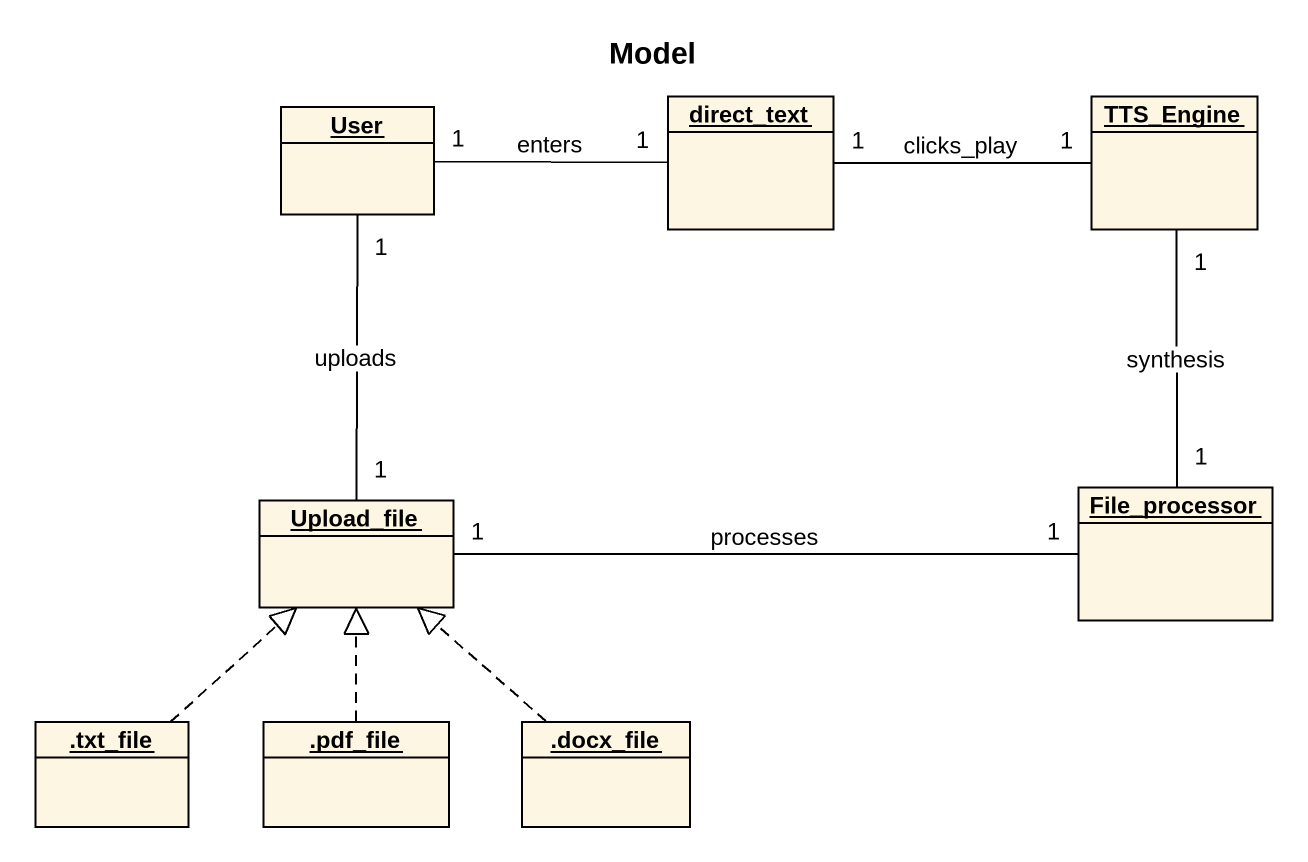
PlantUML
@startuml
title Model
hide circle
hide empty members
object User
object direct_text
object TTS_Engine
object Upload_file
object File_processor
object ".txt_file" as txt_file
object ".pdf_file" as pdf_file
object ".docx_file" as docx_file
User "1" -right- "1" direct_text : enters
User "1" -- "1" Upload_file : uploads
direct_text "1" -right- "1" TTS_Engine : clicks_play
File_processor "1" -up- "1" TTS_Engine : synthesis
File_processor "1" -left- "1" Upload_file : processes
txt_file .up.|> Upload_file
pdf_file .up.|> Upload_file
docx_file .up.|> Upload_file
@enduml
